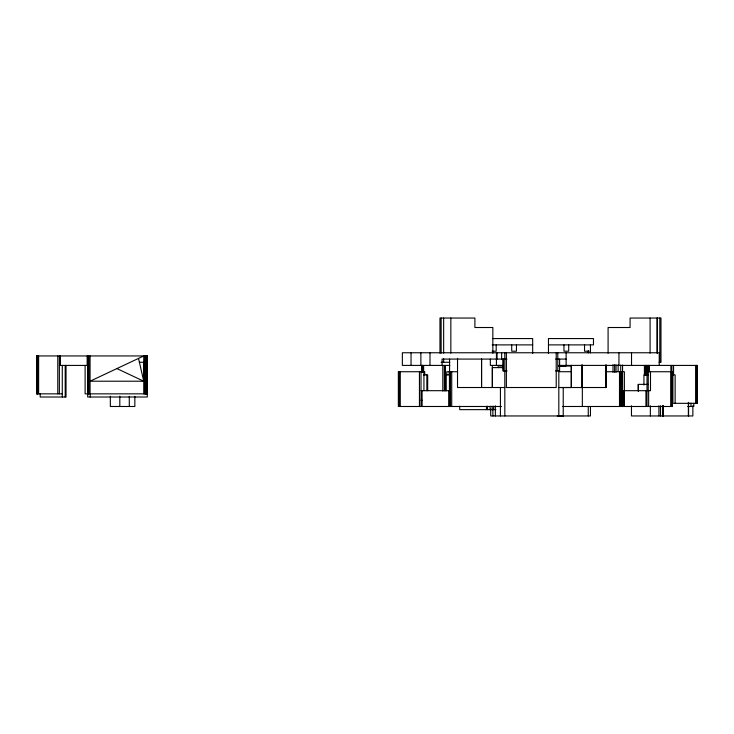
<?xml version="1.0" encoding="UTF-8"?>
<svg xmlns="http://www.w3.org/2000/svg" width="734" height="734" viewBox="0 0 734 734"><rect width="100%" height="100%" fill="white"/><g stroke="black" fill="none" stroke-linecap="round" stroke-linejoin="round"><path stroke-width="1.1" d="M411.04 365.404L411.04 352.76M420.876 365.404L420.876 352.76M429.996 365.404L429.996 352.76M492.349 365.404L492.349 387.515L492.349 367.615L503.249 367.615M500.423 415.939L500.432 387.515M504.836 415.939L504.799 352.76M571.309 387.515L571.318 371.716L558.831 371.716L558.813 387.515L571.309 387.515L571.318 365.321M582.071 387.515L582.071 364.77L582.08 387.515L581.264 387.515M563.226 387.534L563.226 415.958L558.822 415.939L558.813 387.515L606.009 387.515L606 364.77M571.291 371.734L571.318 366.027L558.647 366.027M496.423 359.082L497.037 359.082L497.056 352.76M492.633 338.567L532.673 338.567L532.673 353.366M492.147 344.888L532.673 344.888M548.463 344.888L593.476 344.888L593.476 338.567L548.463 338.567L548.463 353.366M492.147 351.21L496.193 351.21L496.193 344.888M589.274 351.21L584.53 351.21L584.53 344.888M506.974 359.082L442.07 359.082L442.07 365.404M555.656 359.082L566.125 359.082M139.405 362.266L144.662 362.266M441.134 362.266L449.814 362.266M659.031 362.266L660.976 362.266L660.976 318.042L630.084 318.042L630.084 327.511L608.091 327.511L608.091 353.293M59.362 365.422L88.924 365.422M449.905 365.422L402.36 365.404L402.36 352.76L659.233 352.76L659.233 365.404M503.267 365.404L490.33 365.404L490.33 359.082M558.675 365.404L697.3 365.422L697.3 403.324L672.904 403.324L672.904 374.9M502.808 366.027L499.459 366.027L499.459 365.404M507.075 370.927L502.928 370.927L502.928 359.082M555.565 370.927L559.602 370.927L559.602 359.082M457.585 371.734L446.758 371.734L446.758 375.083M605.752 371.734L624.377 371.734L624.395 406.489M646.993 371.734L672.381 371.734L672.381 406.489L562.391 406.489M423.518 374.9L427.683 374.9L427.683 390.69M444.382 374.9L450.052 374.9M648.361 374.9L643.929 374.9L643.929 385.047M671.674 374.9L675.133 374.9L675.133 403.324M648.269 384.377L638.176 384.377L638.176 391.066M504.836 387.515L457.521 387.515L457.53 358.366M421.013 390.69L449.639 390.69M621.68 390.69L650.498 390.69L650.498 371.734M62.28 393.846L36.7 393.846L36.7 355.944L147.314 355.944L147.314 397.011L87.676 397.011L87.676 365.422M147.314 393.846L85.107 393.846L85.107 365.422M421.013 400.168L422.087 400.168M501.505 406.489L398.351 406.489L398.351 371.734L424.747 371.734L424.747 374.9M687.666 406.489L693.823 406.489L693.823 403.324M495.9 409.645L459.713 409.645L459.713 406.241M579.897 387.515L580.548 387.515M558.831 366.009L565.896 366.027M557.262 415.939L563.226 415.958M116.908 368.578L143.745 381.212L138.515 358.403M143.745 362.266L144.662 381.212L90.071 381.212L143.745 355.944L143.745 393.846M697.016 365.422L697.016 403.324M696.86 365.422L696.86 403.324M696.713 365.422L696.713 403.324M696.529 365.422L696.529 403.324M695.621 365.422L695.621 403.324M692.859 405.755L692.859 415.958L631.469 415.958L631.469 405.755M690.978 403.104L690.978 406.489M688.575 402.425L688.575 415.958M688.364 402.425L688.364 415.958M673.573 365.422L673.573 374.9M672.096 371.734L672.096 406.489M671.931 365.422L671.94 406.489M671.784 371.734L671.784 406.489M671.61 371.734L671.61 406.489M670.876 365.422L670.876 371.734M670.692 371.734L670.692 406.489M663.307 405.81L663.307 415.958M663.096 405.81L663.096 415.958M662.49 405.755L662.49 415.958M660.444 405.755L660.444 415.958M659.802 318.042L659.802 362.266M658.912 405.755L658.912 415.958M657.288 318.042L657.288 353.192M657.141 318.042L657.141 353.192M650.361 405.755L650.361 415.958M650.095 318.042L650.095 353.192M649.324 365.422L649.324 371.734M648.911 365.422L648.911 371.734M648.627 365.422L648.627 371.734M648.645 390.69L648.645 406.489M648.296 365.422L648.232 390.69M647.92 365.422L647.92 371.734M647.498 365.422L647.498 371.734M647.039 365.422L647.003 406.489M646.553 365.422L646.553 375.45M646.039 365.422L646.039 375.45M645.948 390.69L645.948 406.489M645.507 365.422L645.507 375.45M644.415 365.422L644.415 375.45M638.378 384.377L638.378 391.066M631.524 352.76L631.524 365.404M623.992 390.69L623.992 406.489M623.707 390.69L623.707 406.489M623.377 390.69L623.377 406.489M622.992 390.69L622.992 406.489M622.56 365.073L622.579 406.489M622.12 371.734L622.12 406.489M621.634 371.734L621.634 406.489M621.12 371.734L621.12 406.489M620.716 365.073L620.716 371.918M620.588 371.734L620.588 406.489M619.496 371.734L619.496 406.489M618.946 352.76L618.946 365.404M618.12 364.807L618.12 371.477M616.037 364.706L616.037 372.239M614.624 364.633L614.624 372.23M613.018 364.633L613.018 372.23M606.009 365.092L606.009 387.515M590.448 344.888L590.448 352.916M590.448 406.792L590.448 415.958L490.688 415.958L490.688 409.086M588.264 350.623L588.264 352.916M588.264 406.792L588.264 415.958M582.346 387.433L582.346 406.489M568.694 344.888L568.694 351.21L563.96 351.21L563.96 344.888M566.125 352.76L566.125 365.404M557.794 352.76L557.794 370.927M556.216 352.76L556.216 387.515L506.387 387.515L506.387 352.76M516.452 344.888L516.452 351.21L511.717 351.21L511.717 344.888M503.432 359.082L503.432 370.927M501.643 352.76L501.643 359.082M498.175 365.367L498.193 367.615M496.441 352.76L496.423 365.404M495.358 405.81L495.358 415.958M493.67 406.241L493.67 409.645M492.844 353.293L492.844 327.511L474.898 327.511L474.898 318.042L439.969 318.042L439.969 353.192M492.872 409.086L492.872 415.958M492.138 406.241L492.138 409.645M490.083 406.241L490.083 409.645M487.504 406.241L487.504 409.645M486.468 406.241L486.468 409.645M451.731 371.734L451.731 406.489M450.841 318.042L450.841 353.192M450.474 371.734L450.474 406.489M450.19 371.734L450.19 406.489M449.914 371.734L449.914 406.489M449.557 359.1L449.667 406.489M449.437 371.734L449.437 406.489M449.327 371.734L449.327 374.9M448.804 390.69L448.804 406.489M446.199 374.9L446.199 390.818M445.455 365.422L445.501 390.818M444.382 365.422L444.382 390.818M443.648 318.042L443.648 353.192M443.648 358.862L443.648 362.266M442.813 365.422L442.813 391.066M441.134 318.042L441.134 353.192M426.849 374.9L426.849 390.69M423.931 371.734L423.931 390.69M423.646 365.422L423.646 372.11M422.601 365.422L422.601 372.11M422.399 365.422L422.399 372.11M422.224 365.422L422.224 372.11L422.068 365.422M422.087 390.69L422.087 406.489M421.949 365.422L421.949 372.11M421.72 365.422L421.72 372.11M421.013 371.734L421.013 406.489M419.444 371.734L419.444 406.489M400.278 371.734L400.278 406.489M399.232 371.734L399.232 406.489M399.03 371.734L399.03 406.489M398.755 371.734L398.856 406.489M398.7 371.734L398.7 406.489M398.571 371.734L398.571 406.489M147.195 355.944L147.195 393.846M147.039 355.944L147.039 393.846M146.837 355.944L146.837 393.846M146.571 355.944L146.571 393.846M146.268 355.944L146.268 393.846M145.919 355.944L145.919 393.846M145.525 355.944L145.525 393.846M145.112 355.944L145.112 393.846M144.662 355.944L144.662 393.846M134.845 396.332L134.845 406.489L110.339 406.489L110.339 396.222M129.285 396.332L129.285 406.489M119.807 396.222L119.807 406.489M90.236 393.626L90.218 397.011M90.071 355.944L90.071 393.846M88.823 355.944L88.823 393.846M88.539 355.944L88.539 393.846M88.264 355.944L88.264 393.846M88.016 355.944L88.016 393.846M87.786 355.944L87.786 393.846M87.153 355.944L87.153 365.422M66.032 365.422L66.032 397.011L40.196 397.011L40.196 393.846M65.198 365.422L65.198 397.011M62.28 365.422L62.28 397.011M60.436 355.944L60.436 365.422M59.362 355.944L59.362 393.846M57.784 355.944L57.784 393.846M38.627 355.944L38.627 393.846M37.581 355.944L37.581 393.846M37.379 355.944L37.379 393.846M37.195 355.944L37.195 393.846M37.049 355.944L37.049 393.846M36.92 355.944L36.92 393.846M481.559 359.082L481.559 387.515L481.55 359.082"/></g></svg>
